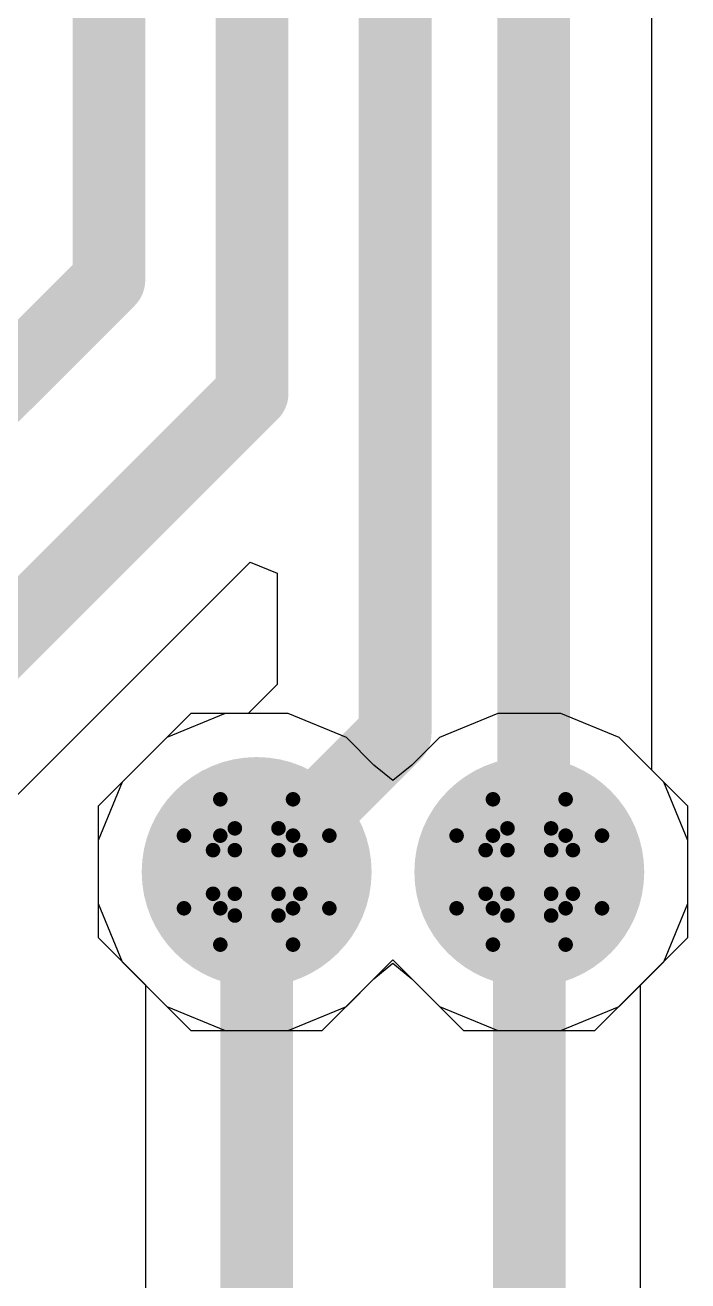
# Model space of a CAD drawing. Header units: inches. Extents: x -4 to 5258, y -4 to 5281.
# Drawn here: x 94.488 to 96.803, y 53.36 to 57.75 of the extents above; entities that cross this region are included whole.
import ezdxf

# ---------------------------------------------------------------- set-up
doc = ezdxf.new("R2010")
doc.units = ezdxf.units.IN
for name, color, linetype in [('Bottom Layer', 5, 'Continuous'), ('Bottom Solder', 6, 'Continuous'), ('Drill Drawing', 1, 'Continuous'), ('Layer 1', 16, 'Continuous'), ('Layer 2', 76, 'Continuous'), ('Top Layer', 1, 'Continuous'), ('Top Solder', 216, 'Continuous'), ('Via Holes', 16, 'Continuous')]:
    doc.layers.add(name, color=color, linetype=linetype)

msp = doc.modelspace()

# ---------------------------------------------------------------- hatches: boundary and pattern name
at = {"layer": 'Bottom Layer'}
h = msp.add_hatch(color=5, dxfattribs=at)
edge = h.paths.add_edge_path()
edge.add_arc((95.2965, 54.7895), 0.3, 0, 360)
h = msp.add_hatch(color=5, dxfattribs=at)
edge = h.paths.add_edge_path()
edge.add_arc((96.249, 54.7895), 0.3, 0, 360)
at = {"layer": 'Bottom Solder'}
h = msp.add_hatch(color=6, dxfattribs=at)
edge = h.paths.add_edge_path()
edge.add_arc((95.2965, 54.7895), 0.4016, 0, 360)
h = msp.add_hatch(color=6, dxfattribs=at)
edge = h.paths.add_edge_path()
edge.add_arc((96.249, 54.7895), 0.4016, 0, 360)
at = {"layer": 'Layer 1'}
h = msp.add_hatch(color=16, dxfattribs=at)
edge = h.paths.add_edge_path()
edge.add_arc((95.2965, 54.7895), 0.3, 0, 360)
h = msp.add_hatch(color=16, dxfattribs=at)
edge = h.paths.add_edge_path()
edge.add_arc((96.249, 54.7895), 0.3, 0, 360)
at = {"layer": 'Layer 2'}
h = msp.add_hatch(color=76, dxfattribs=at)
edge = h.paths.add_edge_path()
edge.add_arc((95.2965, 54.7895), 0.3, 0, 360)
h = msp.add_hatch(color=76, dxfattribs=at)
edge = h.paths.add_edge_path()
edge.add_arc((96.249, 54.7895), 0.3, 0, 360)
at = {"layer": 'Top Layer'}
h = msp.add_hatch(color=1, dxfattribs=at)
edge = h.paths.add_edge_path()
edge.add_arc((95.2965, 54.7895), 0.3, 0, 360)
h = msp.add_hatch(color=1, dxfattribs=at)
edge = h.paths.add_edge_path()
edge.add_arc((96.249, 54.7895), 0.3, 0, 360)
at = {"layer": 'Top Solder'}
h = msp.add_hatch(color=216, dxfattribs=at)
edge = h.paths.add_edge_path()
edge.add_arc((95.2965, 54.7895), 0.4016, 0, 360)
h = msp.add_hatch(color=216, dxfattribs=at)
edge = h.paths.add_edge_path()
edge.add_arc((96.249, 54.7895), 0.4016, 0, 360)
at = {"layer": 'Via Holes'}
h = msp.add_hatch(color=7, dxfattribs=at)
edge = h.paths.add_edge_path()
edge.add_arc((95.2965, 54.7895), 0.15, 0, 360)
h = msp.add_hatch(color=7, dxfattribs=at)
edge = h.paths.add_edge_path()
edge.add_arc((96.249, 54.7895), 0.15, 0, 360)

# ---------------------------------------------------------------- linework, layer by layer
at = {"layer": 'Bottom Layer'}
for p, q in [((95.1863, 55.3435), (94.9827, 55.2591)), ((95.4067, 55.3435), (95.1863, 55.3435)), ((95.6103, 55.2591), (95.4067, 55.3435)), ((96.1388, 55.3435), (95.9352, 55.2591)), ((96.3592, 55.3435), (96.1388, 55.3435)), ((96.5628, 55.2591), (96.3592, 55.3435)), ((94.9827, 55.2591), (94.8268, 55.1033)), ((95.7063, 55.1631), (95.6103, 55.2591)), ((95.9352, 55.2591), (95.8391, 55.1631)), ((96.7186, 55.1033), (96.5628, 55.2591)), ((95.7727, 55.1087), (95.7063, 55.1631)), ((95.8391, 55.1631), (95.7727, 55.1087)), ((94.8268, 55.1033), (94.7425, 54.8997)), ((96.803, 54.8997), (96.7186, 55.1033)), ((94.7425, 54.8997), (94.7425, 54.6793)), ((96.803, 54.6793), (96.803, 54.8997)), ((94.7425, 54.6793), (94.8268, 54.4757)), ((96.7186, 54.4757), (96.803, 54.6793)), ((94.8268, 54.4757), (94.9827, 54.3198)), ((96.5628, 54.3198), (96.7186, 54.4757)), ((95.7063, 54.4159), (95.7727, 54.4703)), ((95.7727, 54.4703), (95.8391, 54.4159)), ((95.6103, 54.3198), (95.7063, 54.4159)), ((95.8391, 54.4159), (95.9352, 54.3198)), ((94.9827, 54.3198), (95.1863, 54.2355)), ((95.4067, 54.2355), (95.6103, 54.3198)), ((95.9352, 54.3198), (96.1388, 54.2355)), ((96.3592, 54.2355), (96.5628, 54.3198)), ((95.1863, 54.2355), (95.4067, 54.2355)), ((96.1388, 54.2355), (96.3592, 54.2355))]:
    msp.add_line(p, q, dxfattribs=at)
at = {"layer": 'Drill Drawing'}
for points in [[(95.1695, 54.9165, 0.0508, 0.0508, 0), (95.1695, 55.0435, 0.0508, 0.0508, 0)], [(95.1695, 55.0435, 0.0508, 0.0508, 0), (95.4235, 55.0435, 0.0508, 0.0508, 0)], [(95.4235, 54.9165, 0.0508, 0.0508, 0), (95.4235, 55.0435, 0.0508, 0.0508, 0)], [(96.122, 54.9165, 0.0508, 0.0508, 0), (96.122, 55.0435, 0.0508, 0.0508, 0)], [(96.122, 55.0435, 0.0508, 0.0508, 0), (96.376, 55.0435, 0.0508, 0.0508, 0)], [(96.376, 54.9165, 0.0508, 0.0508, 0), (96.376, 55.0435, 0.0508, 0.0508, 0)], [(95.2203, 54.8657, 0.0508, 0.0508, 0), (95.2203, 54.9419, 0.0508, 0.0508, 0)], [(95.2203, 54.9419, 0.0508, 0.0508, 0), (95.3727, 54.9419, 0.0508, 0.0508, 0)], [(95.3727, 54.8657, 0.0508, 0.0508, 0), (95.3727, 54.9419, 0.0508, 0.0508, 0)], [(96.1728, 54.8657, 0.0508, 0.0508, 0), (96.1728, 54.9419, 0.0508, 0.0508, 0)], [(96.1728, 54.9419, 0.0508, 0.0508, 0), (96.3252, 54.9419, 0.0508, 0.0508, 0)], [(96.3252, 54.8657, 0.0508, 0.0508, 0), (96.3252, 54.9419, 0.0508, 0.0508, 0)], [(95.0425, 54.6625, 0.0508, 0.0508, 0), (95.0425, 54.9165, 0.0508, 0.0508, 0)], [(95.0425, 54.9165, 0.0508, 0.0508, 0), (95.1695, 54.9165, 0.0508, 0.0508, 0)], [(95.4235, 54.9165, 0.0508, 0.0508, 0), (95.5505, 54.9165, 0.0508, 0.0508, 0)], [(95.5505, 54.6625, 0.0508, 0.0508, 0), (95.5505, 54.9165, 0.0508, 0.0508, 0)], [(95.995, 54.6625, 0.0508, 0.0508, 0), (95.995, 54.9165, 0.0508, 0.0508, 0)], [(95.995, 54.9165, 0.0508, 0.0508, 0), (96.122, 54.9165, 0.0508, 0.0508, 0)], [(96.376, 54.9165, 0.0508, 0.0508, 0), (96.503, 54.9165, 0.0508, 0.0508, 0)], [(96.503, 54.6625, 0.0508, 0.0508, 0), (96.503, 54.9165, 0.0508, 0.0508, 0)], [(95.1441, 54.7133, 0.0508, 0.0508, 0), (95.1441, 54.8657, 0.0508, 0.0508, 0)], [(95.1441, 54.8657, 0.0508, 0.0508, 0), (95.2203, 54.8657, 0.0508, 0.0508, 0)], [(95.3727, 54.8657, 0.0508, 0.0508, 0), (95.4489, 54.8657, 0.0508, 0.0508, 0)], [(95.4489, 54.7133, 0.0508, 0.0508, 0), (95.4489, 54.8657, 0.0508, 0.0508, 0)], [(96.0966, 54.7133, 0.0508, 0.0508, 0), (96.0966, 54.8657, 0.0508, 0.0508, 0)], [(96.0966, 54.8657, 0.0508, 0.0508, 0), (96.1728, 54.8657, 0.0508, 0.0508, 0)], [(96.3252, 54.8657, 0.0508, 0.0508, 0), (96.4014, 54.8657, 0.0508, 0.0508, 0)], [(96.4014, 54.7133, 0.0508, 0.0508, 0), (96.4014, 54.8657, 0.0508, 0.0508, 0)], [(95.1441, 54.7133, 0.0508, 0.0508, 0), (95.2203, 54.7133, 0.0508, 0.0508, 0)], [(95.2203, 54.6371, 0.0508, 0.0508, 0), (95.2203, 54.7133, 0.0508, 0.0508, 0)], [(95.3727, 54.7133, 0.0508, 0.0508, 0), (95.4489, 54.7133, 0.0508, 0.0508, 0)], [(95.3727, 54.6371, 0.0508, 0.0508, 0), (95.3727, 54.7133, 0.0508, 0.0508, 0)], [(96.0966, 54.7133, 0.0508, 0.0508, 0), (96.1728, 54.7133, 0.0508, 0.0508, 0)], [(96.1728, 54.6371, 0.0508, 0.0508, 0), (96.1728, 54.7133, 0.0508, 0.0508, 0)], [(96.3252, 54.7133, 0.0508, 0.0508, 0), (96.4014, 54.7133, 0.0508, 0.0508, 0)], [(96.3252, 54.6371, 0.0508, 0.0508, 0), (96.3252, 54.7133, 0.0508, 0.0508, 0)], [(95.0425, 54.6625, 0.0508, 0.0508, 0), (95.1695, 54.6625, 0.0508, 0.0508, 0)], [(95.1695, 54.5355, 0.0508, 0.0508, 0), (95.1695, 54.6625, 0.0508, 0.0508, 0)], [(95.2203, 54.6371, 0.0508, 0.0508, 0), (95.3727, 54.6371, 0.0508, 0.0508, 0)], [(95.4235, 54.6625, 0.0508, 0.0508, 0), (95.5505, 54.6625, 0.0508, 0.0508, 0)], [(95.4235, 54.5355, 0.0508, 0.0508, 0), (95.4235, 54.6625, 0.0508, 0.0508, 0)], [(95.995, 54.6625, 0.0508, 0.0508, 0), (96.122, 54.6625, 0.0508, 0.0508, 0)], [(96.122, 54.5355, 0.0508, 0.0508, 0), (96.122, 54.6625, 0.0508, 0.0508, 0)], [(96.1728, 54.6371, 0.0508, 0.0508, 0), (96.3252, 54.6371, 0.0508, 0.0508, 0)], [(96.376, 54.6625, 0.0508, 0.0508, 0), (96.503, 54.6625, 0.0508, 0.0508, 0)], [(96.376, 54.5355, 0.0508, 0.0508, 0), (96.376, 54.6625, 0.0508, 0.0508, 0)], [(95.1695, 54.5355, 0.0508, 0.0508, 0), (95.4235, 54.5355, 0.0508, 0.0508, 0)], [(96.122, 54.5355, 0.0508, 0.0508, 0), (96.376, 54.5355, 0.0508, 0.0508, 0)]]:
    msp.add_lwpolyline(points, format="xyseb", dxfattribs=at)
for points in [[(95.1568, 55.0435, 0.0254, 0.0254, 1), (95.1822, 55.0435, 0.0254, 0.0254, 1)], [(95.1568, 55.0435, 0.0254, 0.0254, 1), (95.1822, 55.0435, 0.0254, 0.0254, 1)], [(95.4108, 55.0435, 0.0254, 0.0254, 1), (95.4362, 55.0435, 0.0254, 0.0254, 1)], [(95.4108, 55.0435, 0.0254, 0.0254, 1), (95.4362, 55.0435, 0.0254, 0.0254, 1)], [(96.1093, 55.0435, 0.0254, 0.0254, 1), (96.1347, 55.0435, 0.0254, 0.0254, 1)], [(96.1093, 55.0435, 0.0254, 0.0254, 1), (96.1347, 55.0435, 0.0254, 0.0254, 1)], [(96.3633, 55.0435, 0.0254, 0.0254, 1), (96.3887, 55.0435, 0.0254, 0.0254, 1)], [(96.3633, 55.0435, 0.0254, 0.0254, 1), (96.3887, 55.0435, 0.0254, 0.0254, 1)], [(95.2076, 54.9419, 0.0254, 0.0254, 1), (95.233, 54.9419, 0.0254, 0.0254, 1)], [(95.2076, 54.9419, 0.0254, 0.0254, 1), (95.233, 54.9419, 0.0254, 0.0254, 1)], [(95.36, 54.9419, 0.0254, 0.0254, 1), (95.3854, 54.9419, 0.0254, 0.0254, 1)], [(95.36, 54.9419, 0.0254, 0.0254, 1), (95.3854, 54.9419, 0.0254, 0.0254, 1)], [(96.1601, 54.9419, 0.0254, 0.0254, 1), (96.1855, 54.9419, 0.0254, 0.0254, 1)], [(96.1601, 54.9419, 0.0254, 0.0254, 1), (96.1855, 54.9419, 0.0254, 0.0254, 1)], [(96.3125, 54.9419, 0.0254, 0.0254, 1), (96.3379, 54.9419, 0.0254, 0.0254, 1)], [(96.3125, 54.9419, 0.0254, 0.0254, 1), (96.3379, 54.9419, 0.0254, 0.0254, 1)], [(95.0298, 54.9165, 0.0254, 0.0254, 1), (95.0552, 54.9165, 0.0254, 0.0254, 1)], [(95.0298, 54.9165, 0.0254, 0.0254, 1), (95.0552, 54.9165, 0.0254, 0.0254, 1)], [(95.1568, 54.9165, 0.0254, 0.0254, 1), (95.1822, 54.9165, 0.0254, 0.0254, 1)], [(95.1568, 54.9165, 0.0254, 0.0254, 1), (95.1822, 54.9165, 0.0254, 0.0254, 1)], [(95.4108, 54.9165, 0.0254, 0.0254, 1), (95.4362, 54.9165, 0.0254, 0.0254, 1)], [(95.4108, 54.9165, 0.0254, 0.0254, 1), (95.4362, 54.9165, 0.0254, 0.0254, 1)], [(95.5378, 54.9165, 0.0254, 0.0254, 1), (95.5632, 54.9165, 0.0254, 0.0254, 1)], [(95.5378, 54.9165, 0.0254, 0.0254, 1), (95.5632, 54.9165, 0.0254, 0.0254, 1)], [(95.9823, 54.9165, 0.0254, 0.0254, 1), (96.0077, 54.9165, 0.0254, 0.0254, 1)], [(95.9823, 54.9165, 0.0254, 0.0254, 1), (96.0077, 54.9165, 0.0254, 0.0254, 1)], [(96.1093, 54.9165, 0.0254, 0.0254, 1), (96.1347, 54.9165, 0.0254, 0.0254, 1)], [(96.1093, 54.9165, 0.0254, 0.0254, 1), (96.1347, 54.9165, 0.0254, 0.0254, 1)], [(96.3633, 54.9165, 0.0254, 0.0254, 1), (96.3887, 54.9165, 0.0254, 0.0254, 1)], [(96.3633, 54.9165, 0.0254, 0.0254, 1), (96.3887, 54.9165, 0.0254, 0.0254, 1)], [(96.4903, 54.9165, 0.0254, 0.0254, 1), (96.5157, 54.9165, 0.0254, 0.0254, 1)], [(96.4903, 54.9165, 0.0254, 0.0254, 1), (96.5157, 54.9165, 0.0254, 0.0254, 1)], [(95.1314, 54.8657, 0.0254, 0.0254, 1), (95.1568, 54.8657, 0.0254, 0.0254, 1)], [(95.1314, 54.8657, 0.0254, 0.0254, 1), (95.1568, 54.8657, 0.0254, 0.0254, 1)], [(95.2076, 54.8657, 0.0254, 0.0254, 1), (95.233, 54.8657, 0.0254, 0.0254, 1)], [(95.2076, 54.8657, 0.0254, 0.0254, 1), (95.233, 54.8657, 0.0254, 0.0254, 1)], [(95.36, 54.8657, 0.0254, 0.0254, 1), (95.3854, 54.8657, 0.0254, 0.0254, 1)], [(95.36, 54.8657, 0.0254, 0.0254, 1), (95.3854, 54.8657, 0.0254, 0.0254, 1)], [(95.4362, 54.8657, 0.0254, 0.0254, 1), (95.4616, 54.8657, 0.0254, 0.0254, 1)], [(95.4362, 54.8657, 0.0254, 0.0254, 1), (95.4616, 54.8657, 0.0254, 0.0254, 1)], [(96.0839, 54.8657, 0.0254, 0.0254, 1), (96.1093, 54.8657, 0.0254, 0.0254, 1)], [(96.0839, 54.8657, 0.0254, 0.0254, 1), (96.1093, 54.8657, 0.0254, 0.0254, 1)], [(96.1601, 54.8657, 0.0254, 0.0254, 1), (96.1855, 54.8657, 0.0254, 0.0254, 1)], [(96.1601, 54.8657, 0.0254, 0.0254, 1), (96.1855, 54.8657, 0.0254, 0.0254, 1)], [(96.3125, 54.8657, 0.0254, 0.0254, 1), (96.3379, 54.8657, 0.0254, 0.0254, 1)], [(96.3125, 54.8657, 0.0254, 0.0254, 1), (96.3379, 54.8657, 0.0254, 0.0254, 1)], [(96.3887, 54.8657, 0.0254, 0.0254, 1), (96.4141, 54.8657, 0.0254, 0.0254, 1)], [(96.3887, 54.8657, 0.0254, 0.0254, 1), (96.4141, 54.8657, 0.0254, 0.0254, 1)], [(95.1314, 54.7133, 0.0254, 0.0254, 1), (95.1568, 54.7133, 0.0254, 0.0254, 1)], [(95.1314, 54.7133, 0.0254, 0.0254, 1), (95.1568, 54.7133, 0.0254, 0.0254, 1)], [(95.2076, 54.7133, 0.0254, 0.0254, 1), (95.233, 54.7133, 0.0254, 0.0254, 1)], [(95.2076, 54.7133, 0.0254, 0.0254, 1), (95.233, 54.7133, 0.0254, 0.0254, 1)], [(95.36, 54.7133, 0.0254, 0.0254, 1), (95.3854, 54.7133, 0.0254, 0.0254, 1)], [(95.36, 54.7133, 0.0254, 0.0254, 1), (95.3854, 54.7133, 0.0254, 0.0254, 1)], [(95.4362, 54.7133, 0.0254, 0.0254, 1), (95.4616, 54.7133, 0.0254, 0.0254, 1)], [(95.4362, 54.7133, 0.0254, 0.0254, 1), (95.4616, 54.7133, 0.0254, 0.0254, 1)], [(96.0839, 54.7133, 0.0254, 0.0254, 1), (96.1093, 54.7133, 0.0254, 0.0254, 1)], [(96.0839, 54.7133, 0.0254, 0.0254, 1), (96.1093, 54.7133, 0.0254, 0.0254, 1)], [(96.1601, 54.7133, 0.0254, 0.0254, 1), (96.1855, 54.7133, 0.0254, 0.0254, 1)], [(96.1601, 54.7133, 0.0254, 0.0254, 1), (96.1855, 54.7133, 0.0254, 0.0254, 1)], [(96.3125, 54.7133, 0.0254, 0.0254, 1), (96.3379, 54.7133, 0.0254, 0.0254, 1)], [(96.3125, 54.7133, 0.0254, 0.0254, 1), (96.3379, 54.7133, 0.0254, 0.0254, 1)], [(96.3887, 54.7133, 0.0254, 0.0254, 1), (96.4141, 54.7133, 0.0254, 0.0254, 1)], [(96.3887, 54.7133, 0.0254, 0.0254, 1), (96.4141, 54.7133, 0.0254, 0.0254, 1)], [(95.0298, 54.6625, 0.0254, 0.0254, 1), (95.0552, 54.6625, 0.0254, 0.0254, 1)], [(95.0298, 54.6625, 0.0254, 0.0254, 1), (95.0552, 54.6625, 0.0254, 0.0254, 1)], [(95.1568, 54.6625, 0.0254, 0.0254, 1), (95.1822, 54.6625, 0.0254, 0.0254, 1)], [(95.1568, 54.6625, 0.0254, 0.0254, 1), (95.1822, 54.6625, 0.0254, 0.0254, 1)], [(95.2076, 54.6371, 0.0254, 0.0254, 1), (95.233, 54.6371, 0.0254, 0.0254, 1)], [(95.2076, 54.6371, 0.0254, 0.0254, 1), (95.233, 54.6371, 0.0254, 0.0254, 1)], [(95.36, 54.6371, 0.0254, 0.0254, 1), (95.3854, 54.6371, 0.0254, 0.0254, 1)], [(95.36, 54.6371, 0.0254, 0.0254, 1), (95.3854, 54.6371, 0.0254, 0.0254, 1)], [(95.4108, 54.6625, 0.0254, 0.0254, 1), (95.4362, 54.6625, 0.0254, 0.0254, 1)], [(95.4108, 54.6625, 0.0254, 0.0254, 1), (95.4362, 54.6625, 0.0254, 0.0254, 1)], [(95.5378, 54.6625, 0.0254, 0.0254, 1), (95.5632, 54.6625, 0.0254, 0.0254, 1)], [(95.5378, 54.6625, 0.0254, 0.0254, 1), (95.5632, 54.6625, 0.0254, 0.0254, 1)], [(95.9823, 54.6625, 0.0254, 0.0254, 1), (96.0077, 54.6625, 0.0254, 0.0254, 1)], [(95.9823, 54.6625, 0.0254, 0.0254, 1), (96.0077, 54.6625, 0.0254, 0.0254, 1)], [(96.1093, 54.6625, 0.0254, 0.0254, 1), (96.1347, 54.6625, 0.0254, 0.0254, 1)], [(96.1093, 54.6625, 0.0254, 0.0254, 1), (96.1347, 54.6625, 0.0254, 0.0254, 1)], [(96.1601, 54.6371, 0.0254, 0.0254, 1), (96.1855, 54.6371, 0.0254, 0.0254, 1)], [(96.1601, 54.6371, 0.0254, 0.0254, 1), (96.1855, 54.6371, 0.0254, 0.0254, 1)], [(96.3125, 54.6371, 0.0254, 0.0254, 1), (96.3379, 54.6371, 0.0254, 0.0254, 1)], [(96.3125, 54.6371, 0.0254, 0.0254, 1), (96.3379, 54.6371, 0.0254, 0.0254, 1)], [(96.3633, 54.6625, 0.0254, 0.0254, 1), (96.3887, 54.6625, 0.0254, 0.0254, 1)], [(96.3633, 54.6625, 0.0254, 0.0254, 1), (96.3887, 54.6625, 0.0254, 0.0254, 1)], [(96.4903, 54.6625, 0.0254, 0.0254, 1), (96.5157, 54.6625, 0.0254, 0.0254, 1)], [(96.4903, 54.6625, 0.0254, 0.0254, 1), (96.5157, 54.6625, 0.0254, 0.0254, 1)], [(95.1568, 54.5355, 0.0254, 0.0254, 1), (95.1822, 54.5355, 0.0254, 0.0254, 1)], [(95.1568, 54.5355, 0.0254, 0.0254, 1), (95.1822, 54.5355, 0.0254, 0.0254, 1)], [(95.4108, 54.5355, 0.0254, 0.0254, 1), (95.4362, 54.5355, 0.0254, 0.0254, 1)], [(95.4108, 54.5355, 0.0254, 0.0254, 1), (95.4362, 54.5355, 0.0254, 0.0254, 1)], [(96.1093, 54.5355, 0.0254, 0.0254, 1), (96.1347, 54.5355, 0.0254, 0.0254, 1)], [(96.1093, 54.5355, 0.0254, 0.0254, 1), (96.1347, 54.5355, 0.0254, 0.0254, 1)], [(96.3633, 54.5355, 0.0254, 0.0254, 1), (96.3887, 54.5355, 0.0254, 0.0254, 1)], [(96.3633, 54.5355, 0.0254, 0.0254, 1), (96.3887, 54.5355, 0.0254, 0.0254, 1)]]:
    msp.add_lwpolyline(points, format="xyseb", close=True, dxfattribs=at)
at = {"layer": 'Layer 1'}
for p, q in [((95.1863, 55.3435), (94.9827, 55.2591)), ((95.4067, 55.3435), (95.1863, 55.3435)), ((95.6103, 55.2591), (95.4067, 55.3435)), ((96.1388, 55.3435), (95.9352, 55.2591)), ((96.3592, 55.3435), (96.1388, 55.3435)), ((96.5628, 55.2591), (96.3592, 55.3435)), ((94.9827, 55.2591), (94.8268, 55.1033)), ((95.7063, 55.1631), (95.6103, 55.2591)), ((95.9352, 55.2591), (95.8391, 55.1631)), ((96.7186, 55.1033), (96.5628, 55.2591)), ((95.7727, 55.1087), (95.7063, 55.1631)), ((95.8391, 55.1631), (95.7727, 55.1087)), ((94.8268, 55.1033), (94.7425, 54.8997)), ((96.803, 54.8997), (96.7186, 55.1033)), ((94.7425, 54.8997), (94.7425, 54.6793)), ((96.803, 54.6793), (96.803, 54.8997)), ((94.7425, 54.6793), (94.8268, 54.4757)), ((96.7186, 54.4757), (96.803, 54.6793)), ((94.8268, 54.4757), (94.9827, 54.3198)), ((96.5628, 54.3198), (96.7186, 54.4757)), ((95.7063, 54.4159), (95.7727, 54.4703)), ((95.7727, 54.4703), (95.8391, 54.4159)), ((95.6103, 54.3198), (95.7063, 54.4159)), ((95.8391, 54.4159), (95.9352, 54.3198)), ((94.9827, 54.3198), (95.1863, 54.2355)), ((95.4067, 54.2355), (95.6103, 54.3198)), ((95.9352, 54.3198), (96.1388, 54.2355)), ((96.3592, 54.2355), (96.5628, 54.3198)), ((95.1863, 54.2355), (95.4067, 54.2355)), ((96.1388, 54.2355), (96.3592, 54.2355))]:
    msp.add_line(p, q, dxfattribs=at)
at = {"layer": 'Layer 2'}
for p, q in [((95.1863, 55.3435), (94.9827, 55.2591)), ((95.4067, 55.3435), (95.1863, 55.3435)), ((95.6103, 55.2591), (95.4067, 55.3435)), ((96.1388, 55.3435), (95.9352, 55.2591)), ((96.3592, 55.3435), (96.1388, 55.3435)), ((96.5628, 55.2591), (96.3592, 55.3435)), ((94.9827, 55.2591), (94.8268, 55.1033)), ((95.7063, 55.1631), (95.6103, 55.2591)), ((95.9352, 55.2591), (95.8391, 55.1631)), ((96.7186, 55.1033), (96.5628, 55.2591)), ((95.7727, 55.1087), (95.7063, 55.1631)), ((95.8391, 55.1631), (95.7727, 55.1087)), ((94.8268, 55.1033), (94.7425, 54.8997)), ((96.803, 54.8997), (96.7186, 55.1033)), ((94.7425, 54.8997), (94.7425, 54.6793)), ((96.803, 54.6793), (96.803, 54.8997)), ((94.7425, 54.6793), (94.8268, 54.4757)), ((96.7186, 54.4757), (96.803, 54.6793)), ((94.8268, 54.4757), (94.908, 54.3945)), ((96.6374, 54.3945), (96.7186, 54.4757)), ((94.908, 54.3945), (94.908, 44.8755)), ((96.6374, 44.296), (96.6374, 54.3945))]:
    msp.add_line(p, q, dxfattribs=at)
for points in [[(95.2965, 44.7146, 0.254, 0.254, 0), (95.2965, 54.7895, 0.254, 0.254, 0)], [(96.249, 44.296, 0.254, 0.254, 0), (96.249, 54.7895, 0.254, 0.254, 0)]]:
    msp.add_lwpolyline(points, format="xyseb", dxfattribs=at)
for points in [[(95.233, 54.7895, 0.127, 0.127, 1), (95.36, 54.7895, 0.127, 0.127, 1)], [(96.1855, 54.7895, 0.127, 0.127, 1), (96.3125, 54.7895, 0.127, 0.127, 1)]]:
    msp.add_lwpolyline(points, format="xyseb", close=True, dxfattribs=at)
at = {"layer": 'Top Layer'}
for p, q in [((96.6771, 55.1448), (96.6771, 63.9644)), ((94.2265, 54.8246), (95.2741, 55.8723)), ((95.2741, 55.8723), (95.368, 55.8334)), ((95.368, 55.8334), (95.368, 55.4442)), ((95.368, 55.4442), (95.2673, 55.3435)), ((95.067, 55.3435), (94.7425, 55.0189)), ((95.2673, 55.3435), (95.067, 55.3435)), ((96.803, 55.0189), (96.6771, 55.1448)), ((94.7425, 55.0189), (94.7425, 54.56)), ((96.803, 54.56), (96.803, 55.0189)), ((94.7425, 54.56), (95.067, 54.2355)), ((96.4784, 54.2355), (96.803, 54.56)), ((95.5259, 54.2355), (95.7727, 54.4822)), ((95.7727, 54.4822), (96.0195, 54.2355)), ((95.067, 54.2355), (95.5259, 54.2355)), ((96.0195, 54.2355), (96.4784, 54.2355))]:
    msp.add_line(p, q, dxfattribs=at)
for points in [[(94.7804, 56.8584, 0.254, 0.254, 0), (94.7804, 67.1688, 0.254, 0.254, 0)], [(95.2805, 56.4619, 0.254, 0.254, 0), (95.2805, 67.1688, 0.254, 0.254, 0)], [(95.7804, 55.2734, 0.254, 0.254, 0), (95.7804, 67.1688, 0.254, 0.254, 0)], [(96.2647, 54.8052, 0.254, 0.254, 0), (96.2647, 67.1531, 0.254, 0.254, 0)], [(93.7116, 55.7896, 0.254, 0.254, 0), (94.7804, 56.8584, 0.254, 0.254, 0)], [(93.9348, 55.1162, 0.254, 0.254, 0), (95.2805, 56.4619, 0.254, 0.254, 0)], [(95.2965, 54.7895, 0.254, 0.254, 0), (95.7804, 55.2734, 0.254, 0.254, 0)], [(96.249, 54.7895, 0.254, 0.254, 0), (96.2647, 54.8052, 0.254, 0.254, 0)]]:
    msp.add_lwpolyline(points, format="xyseb", dxfattribs=at)
for points in [[(94.7169, 56.8584, 0.127, 0.127, 1), (94.8439, 56.8584, 0.127, 0.127, 1)], [(94.7169, 56.8584, 0.127, 0.127, 1), (94.8439, 56.8584, 0.127, 0.127, 1)], [(95.217, 56.4619, 0.127, 0.127, 1), (95.344, 56.4619, 0.127, 0.127, 1)], [(95.217, 56.4619, 0.127, 0.127, 1), (95.344, 56.4619, 0.127, 0.127, 1)], [(95.7169, 55.2734, 0.127, 0.127, 1), (95.8439, 55.2734, 0.127, 0.127, 1)], [(95.7169, 55.2734, 0.127, 0.127, 1), (95.8439, 55.2734, 0.127, 0.127, 1)], [(95.233, 54.7895, 0.127, 0.127, 1), (95.36, 54.7895, 0.127, 0.127, 1)], [(96.1855, 54.7895, 0.127, 0.127, 1), (96.3125, 54.7895, 0.127, 0.127, 1)], [(96.2012, 54.8052, 0.127, 0.127, 1), (96.3282, 54.8052, 0.127, 0.127, 1)], [(96.2012, 54.8052, 0.127, 0.127, 1), (96.3282, 54.8052, 0.127, 0.127, 1)]]:
    msp.add_lwpolyline(points, format="xyseb", close=True, dxfattribs=at)

doc.saveas('drawing.dxf')
